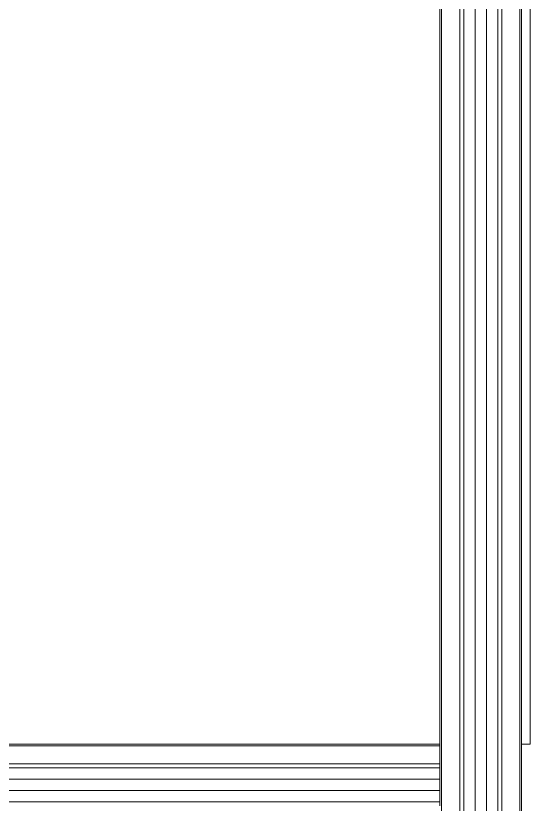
# Model space of a CAD drawing. Header units: millimetres. Extents: x -489 to 1607, y 116 to 1738.
# Drawn here: x -159.9 to -33.8, y 1299.9 to 1493.1 of the extents above; entities that cross this region are included whole.
import ezdxf

# ---------------------------------------------------------------- set-up
doc = ezdxf.new("R2010")
doc.units = ezdxf.units.MM

msp = doc.modelspace()

# ---------------------------------------------------------------- linework, layer by layer
at = {"color": 7, "linetype": 'Continuous', "lineweight": 15}
for p, q in [((-55.48, 1704.62), (-55.48, 894.62)), ((-51.03, 894.62), (-51.03, 1704.62)), ((-50.03, 894.62), (-50.03, 1704.62)), ((-47.25, 1704.62), (-47.25, 894.62)), ((-44.51, 894.62), (-44.51, 1704.62)), ((-41.73, 894.62), (-41.73, 1704.62)), ((-40.73, 1704.62), (-40.73, 894.62)), ((-36.28, 894.62), (-36.28, 1704.62)), ((-35.88, 1704.62), (-35.88, 894.62)), ((-33.76, 1314.62), (-33.76, 1539.62)), ((-55.88, 1314.62), (-55.88, 1524.62)), ((-55.88, 1314.62), (-239.04, 1314.62)), ((-239.04, 1314.62), (-55.88, 1314.62)), ((-55.88, 1314.22), (-55.88, 1314.62)), ((-55.88, 1314.22), (-55.88, 1309.77)), ((-35.88, 1314.62), (-33.76, 1314.62)), ((-35.88, 1314.62), (-35.88, 1314.62)), ((-35.88, 1314.62), (-35.88, 894.62)), ((-55.88, 1308.77), (-250.88, 1308.77)), ((-55.88, 1308.97), (-55.88, 1309.77)), ((-55.88, 1300.27), (-55.88, 1308.97)), ((-55.88, 1300.47), (-250.88, 1300.47)), ((-55.88, 1299.47), (-55.88, 1300.27))]:
    msp.add_line(p, q, dxfattribs=at)
at = {"color": 8, "linetype": 'Continuous', "lineweight": 15}
for p, q in [((-55.88, 1314.22), (-250.88, 1314.22)), ((-250.88, 1309.77), (-55.88, 1309.77)), ((-55.88, 1305.99), (-250.88, 1305.99)), ((-250.88, 1303.25), (-55.88, 1303.25))]:
    msp.add_line(p, q, dxfattribs=at)

doc.saveas('drawing.dxf')
